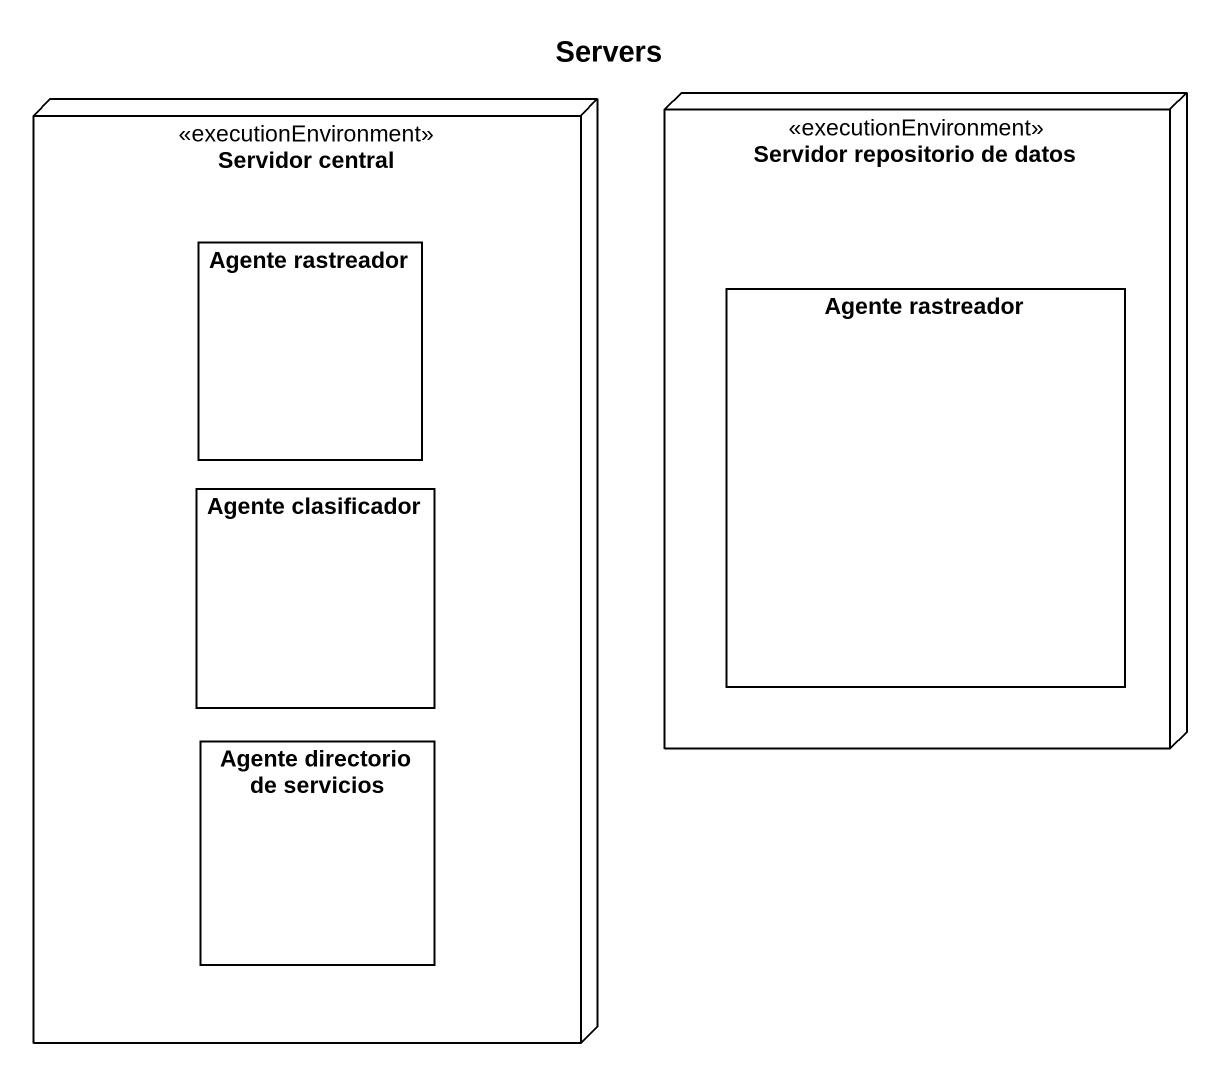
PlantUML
@startuml
title Servers
node "Servidor central" as Servidor_central <<executionEnvironment>> {
  rectangle "Agente rastreador" as Agente_rastreador
  rectangle "Agente clasificador" as Agente_clasificador
  rectangle "Agente directorio de servicios" as Agente_directorio_de
}
node "Servidor repositorio de datos" as Servidor_repositorio_de <<executionEnvironment>> {
  rectangle "Agente rastreador" as Agente_rastreador_2
}
@enduml
